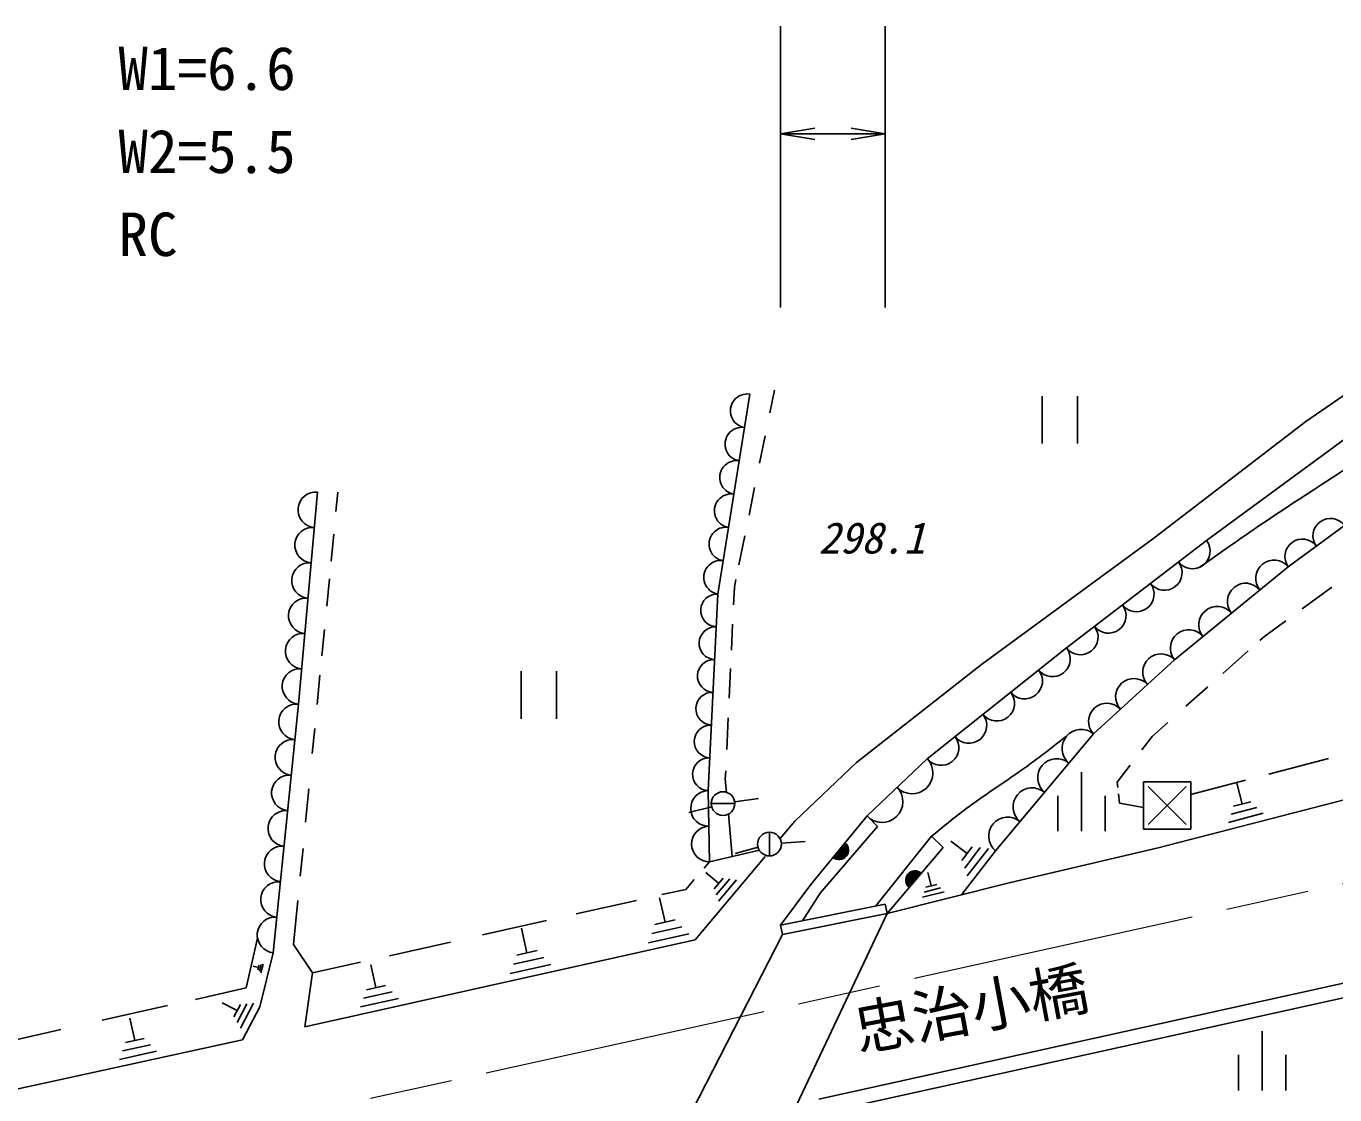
# Model space of a CAD drawing. Units: millimetres, scale not verified. Extents: x 40000 to 680000, y 20000 to 380000.
# Drawn here: x 103000 to 158212, y 274834 to 319917 of the extents above; entities that cross this region are included whole.
import ezdxf
from ezdxf.enums import TextEntityAlignment as Align

# ---------------------------------------------------------------- set-up
doc = ezdxf.new("R2010")
doc.units = ezdxf.units.MM
doc.header["$LTSCALE"] = 1000
doc.linetypes.add('CHAIN', pattern=[18.5, 12, -1.5, 3.5, -1.5])
for name, color, linetype, lineweight in [('M-BGD', 7, 'Continuous', 25), ('M-BMK', 2, 'CHAIN', 13), ('M-STR-STR3', 7, 'Continuous', 25)]:
    doc.layers.add(name, color=color, linetype=linetype, lineweight=lineweight)
doc.layers.add('M-STR-STR1', color=1, linetype='Continuous')
doc.styles.add('ＭＳ ゴシック', font='')
doc.styles.get('ＭＳ ゴシック').set_extended_font_data('MS Gothic')

# ---------------------------------------------------------------- blocks, each defined once
blk = doc.blocks.new('open_arrow')
at = {"color": 0, "linetype": 'Continuous', "lineweight": -2}
blk.add_lwpolyline([(7.5, 1.25), (0, 0), (7.5, -1.25)], dxfattribs=at)

msp = doc.modelspace()

# ---------------------------------------------------------------- linework, layer by layer
at = {"layer": 'M-BGD'}
for p, q in [((156994, 303238), (161130, 306109)), ((133533, 304392), (132185, 295960)), ((134376, 303611), (134570, 304565)), ((145860, 302314), (145860, 304314)), ((147360, 304314), (147360, 302314)), ((150570, 298323), (156994, 303238)), ((133942, 301478), (134177, 302632)), ((152797, 298222), (159301, 302986)), ((133497, 299289), (133733, 300449)), ((114483, 291318), (115284, 300259)), ((116151, 300259), (116071, 299439)), ((156249, 297114), (159799, 299716)), ((115978, 298493), (115866, 297349)), ((133070, 297187), (133320, 298416)), ((143308, 292987), (150570, 298323)), ((146889, 293692), (152797, 298222)), ((151449, 293186), (156249, 297114)), ((115793, 296597), (115680, 295448)), ((132877, 296236), (132946, 296575)), ((132185, 295960), (131771, 287666)), ((132842, 295506), (132877, 296236)), ((156841, 295343), (158089, 296253)), ((155257, 294187), (156146, 294835)), ((115583, 294462), (115475, 293356)), ((132752, 293591), (132804, 294689)), ((155043, 293997), (155257, 294187)), ((141011, 289015), (146889, 293692)), ((148024, 290064), (151449, 293186)), ((153484, 292608), (154553, 293560)), ((123879, 290700), (123879, 292700)), ((125379, 292700), (125379, 290700)), ((132657, 291574), (132716, 292814)), ((138036, 288850), (143308, 292987)), ((115396, 292544), (115275, 291307)), ((151931, 291225), (152858, 292051)), ((113426, 280828), (114483, 291318)), ((132555, 289403), (132618, 290732)), ((150507, 289957), (151161, 290539)), ((115175, 290289), (115072, 289234)), ((143895, 285129), (148024, 290064)), ((150064, 289381), (150507, 289957)), ((135434, 286381), (138036, 288850)), ((138476, 286599), (141011, 289015)), ((157941, 289018), (155432, 288360)), ((132496, 288150), (132513, 288496)), ((147521, 288450), (147521, 285950)), ((149023, 288027), (149575, 288745)), ((114925, 287736), (114789, 286342)), ((131771, 287666), (131835, 284665)), ((132546, 287608), (132496, 288150)), ((149052, 287795), (149023, 288027)), ((150143, 288037), (150143, 286037)), ((152143, 288037), (150143, 288037)), ((150333, 287837), (151933, 286237)), ((151933, 287837), (150333, 286237)), ((154450, 288102), (152143, 287497)), ((152143, 286037), (152143, 288037)), ((154075, 287979), (154305, 287109)), ((131901, 287120), (132901, 287120)), ((132905, 287189), (133895, 287329)), ((146521, 287450), (146521, 285950)), ((148521, 285950), (148521, 287450)), ((149134, 287137), (149085, 287527)), ((150143, 286951), (149134, 287137)), ((150765, 285252), (159038, 287396)), ((154665, 287199), (153935, 287009)), ((131925, 286989), (130955, 286739)), ((132792, 284887), (132629, 286683)), ((136107, 283711), (138476, 286599)), ((138476, 286599), (138921, 286155)), ((155185, 286709), (153725, 286329)), ((154925, 286959), (153835, 286669)), ((134816, 285645), (135434, 286381)), ((138921, 286155), (136502, 283341)), ((150143, 286037), (152143, 286037)), ((134360, 285912), (134360, 284912)), ((134865, 285449), (135865, 285519)), ((141198, 285740), (138842, 282800)), ((141687, 285269), (141198, 285740)), ((142005, 285539), (142695, 285009)), ((114680, 285231), (114566, 284065)), ((131835, 284665), (133934, 285151)), ((133885, 285279), (132915, 285019)), ((139327, 282490), (141687, 285269)), ((142461, 283276), (143895, 285129)), ((142915, 285299), (142475, 284719)), ((143255, 285269), (142595, 284399)), ((143595, 285229), (142705, 284079)), ((144528, 283794), (150765, 285252)), ((131231, 281377), (134174, 284881)), ((131605, 284399), (131835, 284665)), ((130826, 283502), (131189, 283920)), ((131675, 284209), (132215, 283759)), ((132405, 283979), (132025, 283529)), ((132685, 283939), (132115, 283269)), ((132965, 283899), (132205, 282999)), ((139327, 282490), (144528, 283794)), ((141045, 284209), (141185, 283659)), ((129825, 283278), (130826, 283502)), ((134828, 281986), (136107, 283711)), ((136502, 283341), (135754, 282174)), ((141735, 283399), (140815, 283169)), ((141575, 283559), (140885, 283389)), ((141415, 283709), (140955, 283599)), ((114464, 283025), (114283, 281177)), ((126204, 282467), (128743, 283035)), ((129725, 283139), (129955, 282119)), ((134828, 281986), (139247, 282882)), ((139247, 282882), (139327, 282490)), ((122256, 281582), (124947, 282185)), ((130375, 282209), (129525, 282019)), ((139327, 282490), (134907, 281594)), ((139327, 282490), (135505, 274395)), ((123895, 281859), (124125, 280829)), ((130955, 281629), (129255, 281249)), ((130665, 281919), (129395, 281639)), ((134907, 281594), (130735, 273459)), ((134907, 281594), (134828, 281986)), ((112275, 279342), (112759, 281447)), ((114283, 281177), (115083, 279975)), ((114750, 277707), (131231, 281377)), ((118325, 280702), (120900, 281278)), ((136439, 274646), (165775, 281132)), ((112859, 278548), (113426, 280828)), ((124845, 280629), (123555, 280339)), ((124555, 280919), (123695, 280729)), ((112575, 280259), (112805, 280209)), ((112825, 280299), (112775, 280109)), ((112915, 280329), (112845, 280049)), ((112995, 280349), (112905, 279979)), ((115083, 279975), (114750, 277707)), ((115083, 279975), (117101, 280427)), ((117545, 280319), (117755, 279359)), ((125135, 280329), (123415, 279949)), ((118155, 279449), (117355, 279269)), ((137505, 274267), (162965, 279896)), ((110137, 278862), (112275, 279342)), ((118705, 278899), (117105, 278539)), ((118435, 279179), (117235, 278909)), ((106210, 277978), (108968, 278599)), ((111275, 278719), (111905, 278389)), ((112035, 278649), (111765, 278129)), ((112315, 278679), (111905, 277889)), ((112595, 278699), (112045, 277649)), ((112126, 277152), (112859, 278548)), ((107375, 278069), (107585, 277129)), ((101110, 276832), (104455, 277584)), ((107975, 277209), (107185, 277039)), ((155149, 277521), (155149, 275021)), ((66511, 267217), (112126, 277152)), ((108505, 276669), (106935, 276329)), ((108245, 276939), (107065, 276689)), ((154149, 276521), (154149, 275021)), ((156149, 275021), (156149, 276521))]:
    msp.add_line(p, q, dxfattribs=at)
for centre in [(132401, 287120), (134360, 285412)]:
    msp.add_circle(centre, 500, dxfattribs=at)
for centre, radius, start, end in [((133421, 303689), 712, 80.9189, 260.9189), ((133196, 302284), 712, 80.9189, 260.9189), ((132972, 300879), 712, 80.9189, 260.9189), ((115217, 299514), 748, 84.8827, 264.8827), ((132747, 299473), 712, 80.9189, 260.9189), ((115083, 298024), 748, 84.8827, 264.8827), ((132522, 298068), 712, 80.9189, 260.9189), ((158024, 298415), 734, 36.2362, 216.2362), ((152206, 297769), 744, 217.4762, 37.4762), ((156841, 297548), 734, 36.2362, 216.2362), ((114950, 296534), 748, 84.8827, 264.8827), ((132298, 296663), 712, 80.9189, 260.9189), ((151024, 296863), 744, 217.4762, 37.4762), ((155649, 296623), 775, 39.2894, 219.2894), ((132151, 295269), 692, 87.1376, 267.1376), ((149843, 295957), 744, 217.4762, 37.4762), ((154449, 295641), 775, 39.2894, 219.2894), ((114817, 295044), 748, 84.8827, 264.8827), ((148661, 295051), 744, 217.4762, 37.4762), ((153249, 294659), 775, 39.2894, 219.2894), ((114683, 293554), 748, 84.8827, 264.8827), ((132082, 293886), 692, 87.1376, 267.1376), ((147480, 294145), 744, 217.4762, 37.4762), ((152049, 293677), 775, 39.2894, 219.2894), ((132013, 292504), 692, 87.1376, 267.1376), ((146301, 293225), 751, 218.5102, 38.5102), ((150878, 292666), 772, 42.3575, 222.3575), ((114550, 292064), 748, 84.8827, 264.8827), ((145126, 292289), 751, 218.5102, 38.5102), ((149736, 291625), 772, 42.3575, 222.3575), ((131944, 291122), 692, 87.1376, 267.1376), ((143950, 291354), 751, 218.5102, 38.5102), ((114407, 290569), 753, 84.2449, 264.2449), ((148595, 290584), 772, 42.3575, 222.3575), ((131874, 289739), 692, 87.1376, 267.1376), ((142775, 290418), 751, 218.5102, 38.5102), ((141599, 289483), 751, 218.5102, 38.5102), ((147508, 289447), 804, 50.0796, 230.0796), ((114256, 289071), 753, 84.2449, 264.2449), ((131805, 288357), 692, 87.1376, 267.1376), ((140378, 288411), 876, 223.6279, 43.6279), ((146476, 288213), 804, 50.0796, 230.0796), ((114105, 287572), 753, 84.2449, 264.2449), ((131787, 286916), 750, 91.2339, 271.2339), ((139110, 287203), 876, 223.6279, 43.6279), ((145443, 286980), 804, 50.0796, 230.0796), ((113954, 286073), 753, 84.2449, 264.2449), ((131819, 285415), 750, 91.2339, 271.2339), ((144411, 285746), 804, 50.0796, 230.0796), ((137292, 285155), 400, 230.6307, 50.6307), ((137292, 285155), 400, 230.6307, 50.6307), ((113803, 284575), 753, 84.2449, 264.2449), ((137292, 285155), 350, 230.6307, 50.6307), ((137292, 285155), 300, 230.6307, 50.6307), ((137292, 285155), 250, 230.6307, 50.6307), ((137292, 285155), 200, 230.6307, 50.6307), ((137292, 285155), 150, 230.6307, 50.6307), ((137292, 285155), 100, 230.6307, 50.6307), ((137292, 285155), 50, 230.6307, 50.6307), ((113652, 283076), 753, 84.2449, 264.2449), ((140507, 283880), 400, 49.6596, 229.6596), ((140507, 283880), 400, 49.6596, 229.6596), ((140507, 283880), 350, 49.6596, 229.6596), ((140507, 283880), 300, 49.6596, 229.6596), ((140507, 283880), 250, 49.6596, 229.6596), ((140507, 283880), 200, 49.6596, 229.6596), ((140507, 283880), 150, 49.6596, 229.6596), ((140507, 283880), 100, 49.6596, 229.6596), ((140507, 283880), 50, 49.6596, 229.6596), ((113501, 281577), 753, 84.2449, 264.2449)]:
    msp.add_arc(centre, radius, start, end, dxfattribs=at)
for points, knots in [([(152508, 297088), (153530, 297810), (154551, 298533), (155591, 299227), (157103, 300236), (158655, 301187), (160129, 302252), (161422, 303186), (162655, 304208), (163984, 305082), (164989, 305743), (166050, 306319), (167058, 306986), (167885, 307532), (168678, 308138), (169547, 308596), (170597, 309148), (171759, 309483), (172914, 309816), (174831, 310368), (176727, 310915), (178623, 311475), (182104, 312503), (185585, 313575), (189065, 314646)], [0, 0, 0, 0, 1, 1, 1, 2, 2, 2, 3, 3, 3, 4, 4, 4, 5, 5, 5, 6, 6, 6, 7, 7, 7, 8, 8, 8, 8]), ([(152511, 255945), (153685, 256737), (154860, 257528), (155960, 258418), (156793, 259091), (157583, 259820), (158433, 260463), (160459, 261997), (162827, 263048), (165179, 264065), (166657, 264705), (168129, 265330), (169636, 265866), (171374, 266485), (173157, 266984), (174948, 267454), (176824, 267947), (178708, 268408), (180622, 268713), (182710, 269046), (184833, 269194), (186940, 269262), (188743, 269321), (190535, 269321), (192366, 269194), (193217, 269135), (194076, 269048), (194839, 268713), (195351, 268488), (195820, 268151), (196350, 267957), (196701, 267829), (197078, 267763), (197449, 267751), (198749, 267710), (199976, 268335), (201227, 268782), (202892, 269377), (204600, 269657), (206309, 269949), (209163, 270436), (212024, 270955), (214895, 271392), (217611, 271805), (220337, 272144), (223068, 272422), (225631, 272683), (228198, 272890), (230761, 273177), (232996, 273428), (235228, 273739), (237423, 274208), (241103, 274993), (244679, 276220), (248275, 277367), (251543, 278410), (254828, 279388), (258028, 280595), (261195, 281790), (264279, 283210), (267438, 284442), (270387, 285592), (273400, 286579), (276435, 287464), (279259, 288287), (282102, 289022), (284952, 289799), (286662, 290265), (288374, 290746), (290103, 291035), (291564, 291280), (293037, 291388), (294499, 291859), (295478, 292175), (296453, 292654), (296903, 293645), (297080, 294034), (297176, 294503), (297041, 294813), (296820, 295318), (295986, 295404), (295255, 295500), (294019, 295662), (293078, 295853), (292095, 296186), (291230, 296480), (290333, 296884), (289417, 297148), (289030, 297260), (288640, 297346), (288250, 297433)], [0, 0, 0, 0, 1, 1, 1, 2, 2, 2, 3, 3, 3, 4, 4, 4, 5, 5, 5, 6, 6, 6, 7, 7, 7, 8, 8, 8, 9, 9, 9, 10, 10, 10, 11, 11, 11, 12, 12, 12, 13, 13, 13, 14, 14, 14, 15, 15, 15, 16, 16, 16, 17, 17, 17, 18, 18, 18, 19, 19, 19, 20, 20, 20, 21, 21, 21, 22, 22, 22, 23, 23, 23, 24, 24, 24, 25, 25, 25, 26, 26, 26, 27, 27, 27, 28, 28, 28, 29, 29, 29, 30, 30, 30, 30]), ([(127544, 250206), (129675, 251013), (131807, 251820), (133968, 252534), (135897, 253171), (137849, 253735), (139789, 254345), (140808, 254665), (141824, 254998), (142850, 255293), (143974, 255617), (145111, 255894), (146256, 256156), (147449, 256428), (148651, 256685), (149791, 257104), (151683, 257800), (153405, 258945), (155030, 260179), (156241, 261097), (157398, 262065), (158655, 262884), (160278, 263942), (162066, 264751), (163843, 265566), (165629, 266384), (167402, 267207), (169230, 267899), (170902, 268532), (172619, 269054), (174344, 269537), (176337, 270096), (178340, 270603), (180361, 271064), (182543, 271562), (184747, 272006), (186951, 272293), (189203, 272586), (191456, 272716), (193766, 272963), (194821, 273076), (195888, 273214), (196894, 273019), (197666, 272870), (198401, 272524), (199184, 272293), (199734, 272130), (200308, 272023), (200859, 272069), (201781, 272147), (202642, 272652), (203540, 272963), (204831, 273411), (206202, 273459), (207562, 273522), (209547, 273613), (211511, 273735), (213482, 273745), (216438, 273760), (219409, 273522), (222363, 273633), (224229, 273704), (226087, 273914), (227949, 274136), (231375, 274545), (234810, 274998), (238114, 275923), (241811, 276959), (245343, 278588), (248783, 280336), (251726, 281832), (254602, 283416), (257329, 285294), (258516, 286110), (259675, 286983), (260642, 288033), (261294, 288742), (261859, 289532), (262424, 290322)], [0, 0, 0, 0, 1, 1, 1, 2, 2, 2, 3, 3, 3, 4, 4, 4, 5, 5, 5, 6, 6, 6, 7, 7, 7, 8, 8, 8, 9, 9, 9, 10, 10, 10, 11, 11, 11, 12, 12, 12, 13, 13, 13, 14, 14, 14, 15, 15, 15, 16, 16, 16, 17, 17, 17, 18, 18, 18, 19, 19, 19, 20, 20, 20, 21, 21, 21, 22, 22, 22, 23, 23, 23, 24, 24, 24, 25, 25, 25, 26, 26, 26, 26]), ([(141198, 285740), (141675, 286134), (142152, 286527), (142647, 286897), (143414, 287470), (144223, 287985), (145005, 288538), (145338, 288774), (145666, 289016), (145989, 289264), (146278, 289485), (146563, 289711), (146848, 289936)], [0, 0, 0, 0, 1, 1, 1, 2, 2, 2, 3, 3, 3, 4, 4, 4, 4]), ([(117901, 248402), (121827, 249852), (125752, 251302), (129712, 252659), (132363, 253568), (135028, 254434), (137678, 255337), (139630, 256003), (141573, 256688), (143584, 257192), (145067, 257563), (146587, 257835), (147979, 258428), (149181, 258940), (150288, 259692), (151344, 260488), (152256, 261176), (153130, 261898), (153953, 262685), (154750, 263447), (155500, 264271), (156357, 264951), (157554, 265903), (158962, 266576), (160339, 267286), (162328, 268311), (164251, 269413), (166245, 270376), (169091, 271752), (172080, 272848), (175035, 274016), (178180, 275260), (181286, 276586), (184512, 277587), (186597, 278234), (188732, 278745), (190898, 279029), (193488, 279368), (196122, 279381), (198727, 279166), (201166, 278965), (203579, 278563), (206006, 278274), (208764, 277944), (211539, 277760), (214315, 277587), (217312, 277400), (220309, 277226), (223311, 277244), (224985, 277254), (226661, 277323), (228324, 277518), (231110, 277845), (233863, 278523), (236496, 279510), (238899, 280410), (241204, 281568), (243363, 282943), (244320, 283553), (245248, 284206), (246177, 284859)], [0, 0, 0, 0, 1, 1, 1, 2, 2, 2, 3, 3, 3, 4, 4, 4, 5, 5, 5, 6, 6, 6, 7, 7, 7, 8, 8, 8, 9, 9, 9, 10, 10, 10, 11, 11, 11, 12, 12, 12, 13, 13, 13, 14, 14, 14, 15, 15, 15, 16, 16, 16, 17, 17, 17, 18, 18, 18, 19, 19, 19, 20, 20, 20, 20]), ([(173974, 279110), (173258, 278630), (172542, 278151), (171791, 277735), (170583, 277068), (169285, 276567), (167975, 276105), (166207, 275482), (164419, 274931), (162714, 274179), (161100, 273466), (159561, 272574), (158084, 271586), (156835, 270751), (155630, 269848), (154564, 268807), (153520, 267787), (152610, 266635), (151748, 265436), (150810, 264130), (149929, 262767), (148734, 261724), (147819, 260925), (146720, 260313), (145575, 259870), (144543, 259470), (143475, 259207), (142416, 258908), (140892, 258478), (139388, 257972), (137884, 257466)], [0, 0, 0, 0, 1, 1, 1, 2, 2, 2, 3, 3, 3, 4, 4, 4, 5, 5, 5, 6, 6, 6, 7, 7, 7, 8, 8, 8, 9, 9, 9, 10, 10, 10, 10])]:
    msp.add_open_spline(points, degree=3, knots=knots, dxfattribs=at)
at = {"layer": 'M-BMK'}
msp.add_line((68213, 263799), (163888, 284924), dxfattribs=at)
at = {"layer": 'M-STR-STR3'}
for p, q in [((134828, 308043), (134828, 319917)), ((139247, 308043), (139247, 319917)), ((139247, 315376), (134828, 315376))]:
    msp.add_line(p, q, dxfattribs=at)

# ---------------------------------------------------------------- block references
at = {"layer": 'M-STR-STR3', "xscale": 193, "yscale": 193}
msp.add_blockref('open_arrow', (134828, 315376), dxfattribs=at)
at = {"layer": 'M-STR-STR3', "xscale": 193, "yscale": 193, "rotation": 180}
msp.add_blockref('open_arrow', (139247, 315376), dxfattribs=at)

# ---------------------------------------------------------------- texts
at = {"layer": 'M-BGD', "style": 'ＭＳ ゴシック', "oblique": 15}
msp.add_text('298.1', height=1320, dxfattribs=at).set_placement((136429, 297274), align=Align.BOTTOM_LEFT)
at = {"layer": 'M-STR-STR1', "style": 'ＭＳ ゴシック'}
for s, p in [('W1=6.6', (106891, 316671)), ('W2=5.5', (106891, 313171)), ('RC', (106891, 309671))]:
    msp.add_text(s, height=1833, dxfattribs=at).set_placement(p, align=Align.BOTTOM_LEFT)
msp.add_text('忠治小橋', height=1833, rotation=10.503, dxfattribs=at).set_placement((138214, 276127), align=Align.BOTTOM_LEFT)

doc.saveas('drawing.dxf')
